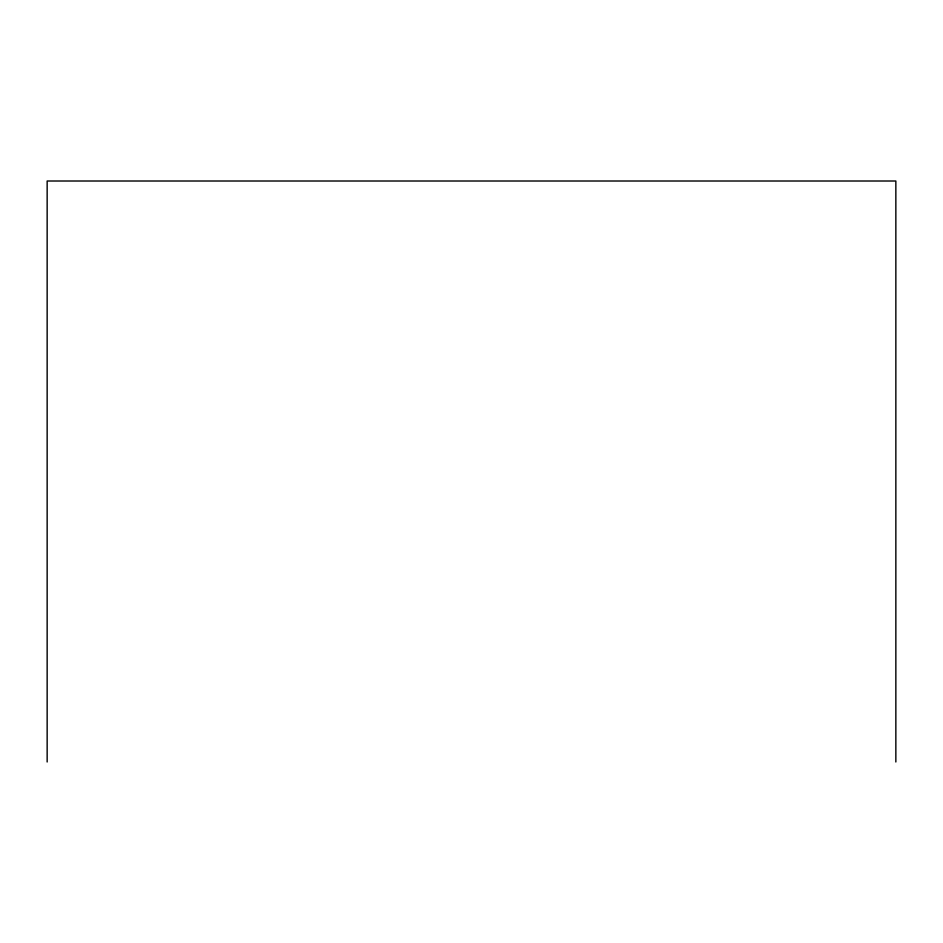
<?xml version="1.0" encoding="UTF-8"?>
<svg xmlns="http://www.w3.org/2000/svg" width="943" height="943" viewBox="0 0 943 943"><rect width="100%" height="100%" fill="white"/><g stroke="black" fill="none" stroke-linecap="round" stroke-linejoin="round"><path stroke-width="1.41" d="M895.85 761.991L895.85 181.009L47.15 181.009L47.15 761.991"/></g></svg>
